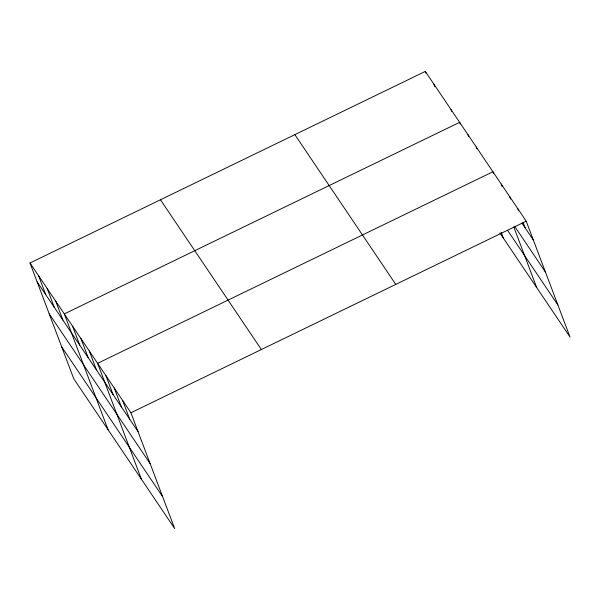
<?xml version="1.0" encoding="UTF-8"?>
<svg xmlns="http://www.w3.org/2000/svg" width="600" height="600" viewBox="0 0 600 600"><rect width="100%" height="100%" fill="white"/><g stroke="black" fill="none" stroke-linecap="round" stroke-linejoin="round"><path stroke-width="0.9" d="M30 262.995L130.913 412.755L174.683 528.577L73.77 378.817L30 262.995L425.317 71.422L526.23 221.183L570 337.005L499.868 232.928M130.913 412.755L526.23 221.183M521.925 223.095L533.377 240.083M514.763 226.507L545.46 272.07M507.96 230.895L557.918 305.025M294.862 134.64L395.775 284.4M160.455 199.77L261.368 349.538M37.14 281.895L138.06 431.655M49.23 313.882L150.142 463.643M61.68 346.837L162.6 496.597M517.905 208.822L518.558 210.548M523.102 222.57L525.053 227.73M509.58 196.47L510.555 199.05M501.255 184.118L502.23 186.69M493.582 173.475L492.93 171.757L97.613 363.33L141.382 479.16M513.795 226.987L536.7 287.587M476.28 147.045L476.933 148.77M467.955 134.692L468.6 136.41M460.275 124.058L459.63 122.34L64.312 313.913L108.075 429.735M501.173 232.275L503.393 238.163M451.05 109.605L451.702 111.33M433.897 84.15L434.873 86.73M425.317 71.422L425.97 73.14M122.587 400.395L129.735 419.303M114.262 388.043L121.41 406.95M105.938 375.69L113.085 394.59M89.287 350.978L96.427 369.877M80.963 338.625L88.102 357.525M72.637 326.265L79.778 345.173M55.733 301.178L62.88 320.085M47.152 288.45L54.3 307.358M38.58 275.722L45.72 294.623"/></g></svg>
